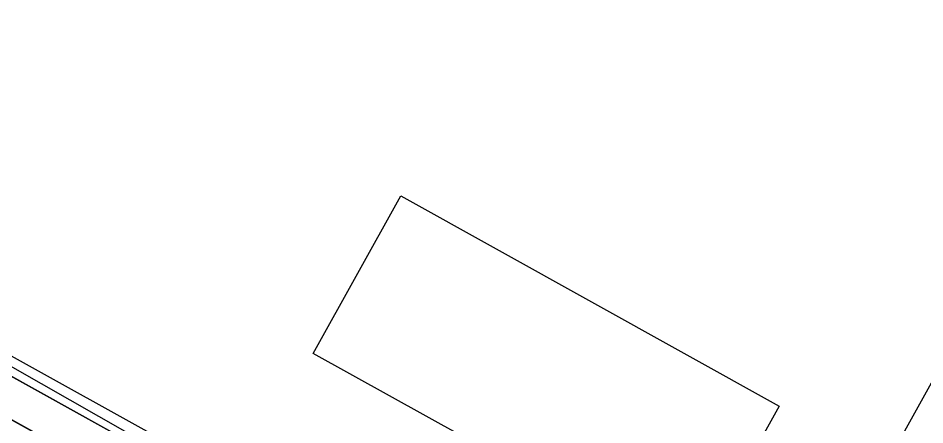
# Model space of a CAD drawing. Header units: metres. Extents: x 2.3 to 42.8, y 0.9 to 31.9.
# Drawn here: x 35.889 to 37.399, y 24.186 to 24.863 of the extents above; entities that cross this region are included whole.
import ezdxf

# ---------------------------------------------------------------- set-up
doc = ezdxf.new("R2010")
doc.units = ezdxf.units.M
doc.layers.add('ARREDI', color=9, linetype='Continuous')
doc.layers.add('PARETI_STRUTTURE', color=7, linetype='Continuous')

msp = doc.modelspace()

# ---------------------------------------------------------------- linework, layer by layer
at = {"layer": 'ARREDI'}
for points in [[(36.3806, 24.3043), (36.5262, 24.5666)], [(36.5262, 24.5666), (37.1562, 24.2169)], [(37.0106, 23.9546), (36.3806, 24.3043)], [(37.1562, 24.2169), (37.0106, 23.9546)]]:
    msp.add_lwpolyline(points, dxfattribs=at)
msp.add_lwpolyline([(36.3096, 24.0266), (35.5351, 24.4567), (35.5045, 24.4016), (36.279, 23.9715)], close=True, dxfattribs=at)
at = {"layer": 'PARETI_STRUTTURE'}
for points in [[(37.0356, 23.6573), (34.694, 24.9574), (37.0212, 23.6315)], [(37.0471, 23.6171), (34.7055, 24.9173), (34.6749, 24.8622)], [(36.9907, 23.5764), (34.73, 24.8316), (34.7156, 24.8058), (36.9763, 23.5506)], [(34.73, 24.8316), (37.0165, 23.562)], [(37.2681, 24.0006), (37.6121, 24.6202)]]:
    msp.add_lwpolyline(points, dxfattribs=at)
msp.add_lwpolyline([(36.3096, 24.0266), (35.5351, 24.4567), (35.5045, 24.4016), (36.279, 23.9715)], close=True, dxfattribs=at)

doc.saveas('drawing.dxf')
